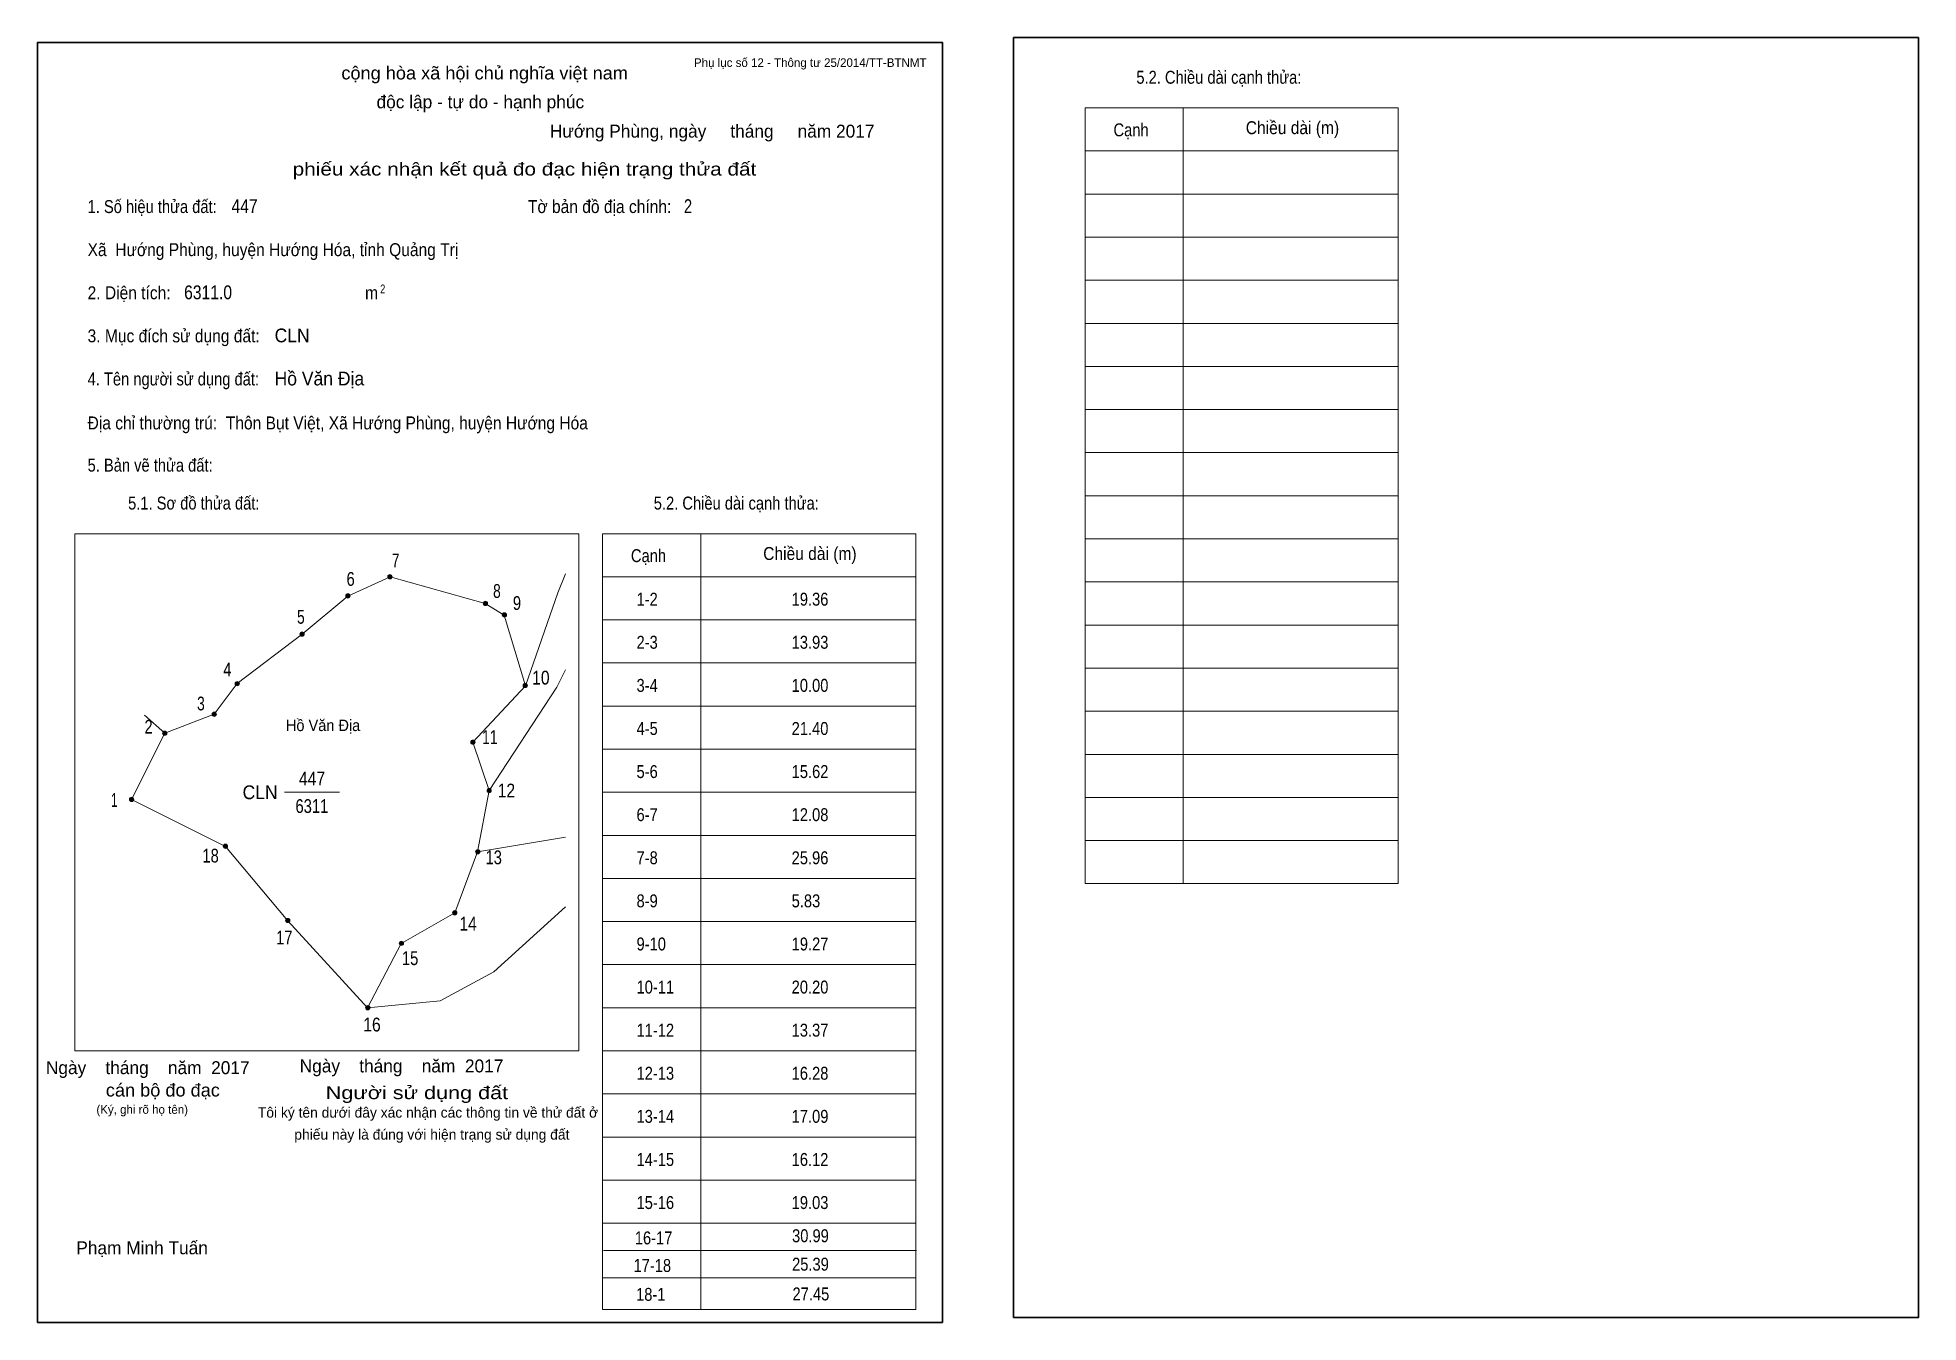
# Model space of a CAD drawing. Header units: centimetres. Extents: x 0 to 43.6, y 0 to 29.8.
import ezdxf
from ezdxf.enums import TextEntityAlignment as Align

# ---------------------------------------------------------------- set-up
doc = ezdxf.new("R2010")
doc.units = ezdxf.units.CM
doc.header["$LTSCALE"] = 0.12
for name, color, linetype in [('30', 7, 'Continuous'), ('34', 7, 'Continuous'), ('62', 7, 'Continuous')]:
    doc.layers.add(name, color=color, linetype=linetype)
for name, color, linetype, lineweight in [('32', 7, 'Continuous', 13), ('33', 7, 'Continuous', 13), ('61', 7, 'Continuous', 13), ('63', 7, 'Continuous', 13)]:
    doc.layers.add(name, color=color, linetype=linetype, lineweight=lineweight)

msp = doc.modelspace()

# ---------------------------------------------------------------- hatches: boundary and pattern name
at = {"layer": '32'}
for points in [[(8.2264, 17.3004, 1), (8.1264, 17.3004, 1)], [(7.2518, 16.8575, 1), (7.1518, 16.8575, 1)], [(10.4414, 16.6803, 1), (10.3414, 16.6803, 1)], [(10.8843, 16.4145, 1), (10.7843, 16.4145, 1)], [(6.1887, 15.9715, 1), (6.0887, 15.9715, 1)], [(4.6825, 14.8197, 1), (4.5825, 14.8197, 1)], [(11.3681, 14.7772, 1), (11.2681, 14.7772, 1)], [(4.1509, 14.1109, 1), (4.0509, 14.1109, 1)], [(2.9992, 13.6679, 1), (2.8992, 13.6679, 1)], [(10.1543, 13.4624, 1), (10.0543, 13.4624, 1)], [(10.53, 12.339, 1), (10.43, 12.339, 1)], [(2.2319, 12.1334, 1), (2.1319, 12.1334, 1)], [(4.4079, 11.0463, 1), (4.3079, 11.0463, 1)], [(10.2642, 10.9214, 1), (10.1642, 10.9214, 1)], [(5.8564, 9.3249, 1), (5.7564, 9.3249, 1)], [(9.7326, 9.5039, 1), (9.6326, 9.5039, 1)], [(8.4922, 8.7951, 1), (8.3922, 8.7951, 1)], [(7.7117, 7.3004, 1), (7.6117, 7.3004, 1)]]:
    msp.add_hatch(color=256, dxfattribs=at).paths.add_polyline_path(points)

# ---------------------------------------------------------------- linework, layer by layer
for centre in [(8.1764, 17.3004), (7.2018, 16.8575), (10.3914, 16.6803), (10.8343, 16.4145), (6.1387, 15.9715), (4.6325, 14.8197), (11.3181, 14.7772), (4.1009, 14.1109), (2.9492, 13.6679), (10.1043, 13.4624), (10.48, 12.339), (2.1819, 12.1334), (4.3579, 11.0463), (10.2142, 10.9214), (5.8064, 9.3249), (9.6826, 9.5039), (8.4422, 8.7951), (7.6617, 7.3004)]:
    msp.add_circle(centre, 0.05, dxfattribs=at)
at = {"layer": '33'}
msp.add_line((5.73, 12.3), (7.01, 12.3), dxfattribs=at)
at = {"layer": '61'}
for p, q in [((2.95, 13.67), (2.48, 14.09)), ((10.48, 12.34), (10.21, 10.92)), ((10.21, 10.92), (12.25, 11.26))]:
    msp.add_line(p, q, dxfattribs=at)
for points in [[(2.95, 13.67), (4.1, 14.11), (4.63, 14.82), (6.14, 15.97), (7.2, 16.85), (8.18, 17.3), (10.39, 16.68), (10.83, 16.41), (11.32, 14.77)], [(11.32, 14.77), (12.07, 16.93), (12.25, 17.37)], [(12.25, 15.14), (12.05, 14.74), (10.48, 12.34)], [(11.32, 14.77), (10.1, 13.46), (10.48, 12.34)], [(7.66, 7.3), (5.81, 9.32), (4.36, 11.04), (2.18, 12.13), (2.95, 13.67)], [(10.21, 10.92), (9.68, 9.5), (8.44, 8.79), (7.66, 7.3)], [(7.66, 7.3), (9.34, 7.46), (10.59, 8.13), (12.25, 9.64)]]:
    msp.add_lwpolyline(points, dxfattribs=at)
at = {"layer": '63'}
for p, q in [((24.31, 28.18), (31.58, 28.18)), ((24.31, 10.18), (24.31, 28.18)), ((26.59, 10.18), (26.59, 28.18)), ((31.58, 10.18), (31.58, 28.18)), ((24.31, 27.18), (31.58, 27.18)), ((24.31, 26.18), (31.58, 26.18)), ((24.31, 25.18), (31.58, 25.18)), ((24.31, 24.18), (31.58, 24.18)), ((24.31, 23.18), (31.58, 23.18)), ((24.31, 22.18), (31.58, 22.18)), ((24.31, 21.18), (31.58, 21.18)), ((24.31, 20.18), (31.58, 20.18)), ((24.31, 19.18), (31.58, 19.18)), ((0.86, 18.3), (12.56, 18.3)), ((0.86, 6.3), (0.86, 18.3)), ((12.56, 6.3), (12.56, 18.3)), ((13.11, 18.3), (20.38, 18.3)), ((13.11, 0.3), (13.11, 18.3)), ((15.39, 0.3), (15.39, 18.3)), ((20.38, 0.3), (20.38, 18.3)), ((24.31, 18.18), (31.58, 18.18)), ((13.11, 17.3), (20.38, 17.3)), ((24.31, 17.18), (31.58, 17.18)), ((13.11, 16.3), (20.38, 16.3)), ((24.31, 16.18), (31.58, 16.18)), ((13.11, 15.3), (20.38, 15.3)), ((24.31, 15.18), (31.58, 15.18)), ((13.11, 14.3), (20.38, 14.3)), ((24.31, 14.18), (31.58, 14.18)), ((13.11, 13.3), (20.38, 13.3)), ((24.31, 13.18), (31.58, 13.18)), ((13.11, 12.3), (20.38, 12.3)), ((24.31, 12.18), (31.58, 12.18)), ((24.31, 12.18), (31.58, 12.18)), ((13.11, 11.3), (20.38, 11.3)), ((24.31, 11.18), (31.58, 11.18)), ((13.11, 10.3), (20.38, 10.3)), ((24.31, 10.18), (31.58, 10.18)), ((13.11, 9.3), (20.38, 9.3)), ((13.11, 8.3), (20.38, 8.3)), ((13.11, 7.3), (20.38, 7.3)), ((0.86, 6.3), (12.56, 6.3)), ((13.11, 6.3), (20.38, 6.3)), ((13.11, 5.3), (20.38, 5.3)), ((13.11, 4.3), (20.38, 4.3)), ((13.11, 3.3), (20.38, 3.3)), ((13.11, 2.3), (20.38, 2.3)), ((13.11, 2.3), (20.38, 2.3)), ((13.13, 1.67), (20.4, 1.67)), ((13.1, 1.03), (20.37, 1.03)), ((13.11, 0.3), (20.38, 0.3))]:
    msp.add_line(p, q, dxfattribs=at)
at = {"layer": '63', "lineweight": 35}
for points in [[(0, 0), (0, 29.7), (21, 29.7), (21, 0)], [(22.65, 0.11), (22.65, 29.81), (43.65, 29.81), (43.65, 0.11)]]:
    msp.add_lwpolyline(points, close=True, dxfattribs=at)

# ---------------------------------------------------------------- texts
at = {"layer": '30', "width": 0.85}
for s, p in [('1-2', (13.9, 16.63)), ('19.36', (17.5, 16.63)), ('2-3', (13.9, 15.63)), ('13.93', (17.5, 15.63)), ('3-4', (13.9, 14.63)), ('10.00', (17.5, 14.63)), ('4-5', (13.9, 13.63)), ('21.40', (17.5, 13.63)), ('5-6', (13.9, 12.63)), ('15.62', (17.5, 12.63)), ('6-7', (13.9, 11.63)), ('12.08', (17.5, 11.63)), ('7-8', (13.9, 10.63)), ('25.96', (17.5, 10.63)), ('8-9', (13.9, 9.63)), ('5.83', (17.5, 9.63)), ('9-10', (13.9, 8.63)), ('19.27', (17.5, 8.63)), ('10-11', (13.9, 7.63)), ('20.20', (17.5, 7.63)), ('11-12', (13.9, 6.63)), ('13.37', (17.5, 6.63)), ('12-13', (13.9, 5.63)), ('16.28', (17.5, 5.63)), ('13-14', (13.9, 4.63)), ('17.09', (17.5, 4.63)), ('14-15', (13.9, 3.63)), ('16.12', (17.5, 3.63)), ('15-16', (13.9, 2.63)), ('19.03', (17.5, 2.63)), ('16-17', (13.86, 1.81)), ('30.99', (17.51, 1.86)), ('17-18', (13.83, 1.17)), ('25.39', (17.51, 1.2)), ('18-1', (13.89, 0.5)), ('27.45', (17.52, 0.51))]:
    msp.add_text(s, height=0.3, dxfattribs=at).set_placement(p)
at = {"layer": '32'}
for s, width, p in [('7', 0.75, (8.31, 17.52)), ('6', 0.8, (7.265, 17.09)), ('8', 0.75, (10.66, 16.81)), ('9', 0.8, (11.125, 16.53)), ('5', 0.75, (6.11, 16.21)), ('4', 0.8, (4.405, 14.99)), ('10', 0.85, (11.68, 14.8)), ('3', 0.75, (3.79, 14.2)), ('2', 0.8, (2.575, 13.66)), ('11', 0.75, (10.495, 13.42)), ('1', 0.65, (1.78, 11.96)), ('12', 0.85, (10.88, 12.18)), ('18', 0.8, (4.015, 10.67)), ('13', 0.8, (10.585, 10.63)), ('14', 0.85, (9.99, 9.09)), ('17', 0.8, (5.725, 8.77)), ('15', 0.8, (8.645, 8.29)), ('16', 0.85, (7.76, 6.75))]:
    msp.add_text(s, height=0.32, dxfattribs=dict(at, width=width)).set_placement(p, align=Align.CENTER)
at = {"layer": '33'}
for s, width, p in [('447', 0.85, (6.37, 12.46)), ('6311', 0.8, (6.365, 11.82))]:
    msp.add_text(s, height=0.32, dxfattribs=dict(at, width=width)).set_placement(p, align=Align.CENTER)
at = {"layer": '33', "width": 0.95}
msp.add_text('CLN', height=0.32, dxfattribs=at).set_placement((5.57, 12.14), align=Align.RIGHT)
at = {"layer": '34'}
for s, width, p in [('447', 0.85, (4.5, 25.74)), ('2', 0.8, (15, 25.74)), ('6311.0', 0.85, (3.4, 23.74)), ('CLN', 0.95, (5.5, 22.74)), ('Hồ Văn Địa', 0.95, (5.5, 21.74))]:
    msp.add_text(s, height=0.32, dxfattribs=dict(at, width=width)).set_placement(p)
at = {"layer": '62', "width": 0.95}
msp.add_text('Hồ Văn Địa', height=0.2657, dxfattribs=at).set_placement((6.625, 13.72), align=Align.CENTER)
at = {"layer": '63'}
for s, height, p in [('Phụ lục số 12 - Thông tư 25/2014/TT-BTNMT', 0.2, (20.63, 29.13)), ('Ngày    tháng    năm  2017', 0.3, (10.81, 5.8)), ('Ngày    tháng    năm  2017', 0.3, (4.92, 5.76)), ('(Ký, ghi rõ họ tên)', 0.2, (3.49, 4.84))]:
    msp.add_text(s, height=height, dxfattribs=at).set_placement(p, align=Align.RIGHT)
at = {"layer": '63', "width": 1.05}
msp.add_text('cộng hòa xã hội chủ nghĩa việt nam', height=0.3, dxfattribs=at).set_placement((10.375, 28.84), align=Align.CENTER)
at = {"layer": '63'}
for s, height, width, p in [('5.2. Chiều dài cạnh thửa:', 0.3, 0.85, (25.5, 28.74)), ('Cạnh', 0.3, 0.85, (24.97, 27.52)), ('Chiều dài (m)', 0.3, 0.9, (28.04, 27.57)), ('1. Số hiệu thửa đất:', 0.3, 0.85, (1.16, 25.74)), ('Tờ bản đồ địa chính:', 0.3, 0.9, (11.38, 25.74)), ('Xã  Hướng Phùng, huyện Hướng Hóa, tỉnh Quảng Trị', 0.3, 0.9, (1.16, 24.74)), ('2. Diện tích:', 0.3, 0.9, (1.16, 23.74)), ('2', 0.2, 0.8, (7.95, 23.88)), ('m', 0.3, 0.9, (7.6, 23.74)), ('3. Mục đích sử dụng đất:', 0.3, 0.9, (1.16, 22.74)), ('4. Tên người sử dụng đất:', 0.3, 0.85, (1.16, 21.74)), ('Địa chỉ thường trú:  Thôn Bụt Việt, Xã Hướng Phùng, huyện Hướng Hóa', 0.3, 0.9, (1.16, 20.72)), ('5. Bản vẽ thửa đất:', 0.3, 0.85, (1.16, 19.74)), ('5.1. Sơ đồ thửa đất:', 0.3, 0.85, (2.1, 18.86)), ('5.2. Chiều dài cạnh thửa:', 0.3, 0.85, (14.3, 18.86)), ('Cạnh', 0.3, 0.85, (13.77, 17.64)), ('Chiều dài (m)', 0.3, 0.9, (16.84, 17.69))]:
    msp.add_text(s, height=height, dxfattribs=dict(at, width=width)).set_placement(p)
for s, height, p in [('độc lập - tự do - hạnh phúc', 0.3, (10.275, 28.17)), ('Hướng Phùng, ngày     tháng     năm 2017', 0.3, (15.655, 27.49)), ('Tôi ký tên dưới đây xác nhận các thông tin về thử đất ở ', 0.24, (9.105, 4.75)), ('phiếu này là đúng với hiện trạng sử dụng đất', 0.24, (9.15, 4.24)), ('Phạm Minh Tuấn', 0.3, (2.425, 1.58))]:
    msp.add_text(s, height=height, dxfattribs=at).set_placement(p, align=Align.CENTER)
for s, width, p in [('phiếu xác nhận kết quả đo đạc hiện trạng thửa đất', 1.2, (16.68, 26.61)), ('cán bộ đo đạc', 1.05, (4.23, 5.24)), ('Người sử dụng đất', 1.25, (10.92, 5.18))]:
    msp.add_text(s, height=0.3, dxfattribs=dict(at, width=width)).set_placement(p, align=Align.RIGHT)

doc.saveas('drawing.dxf')
